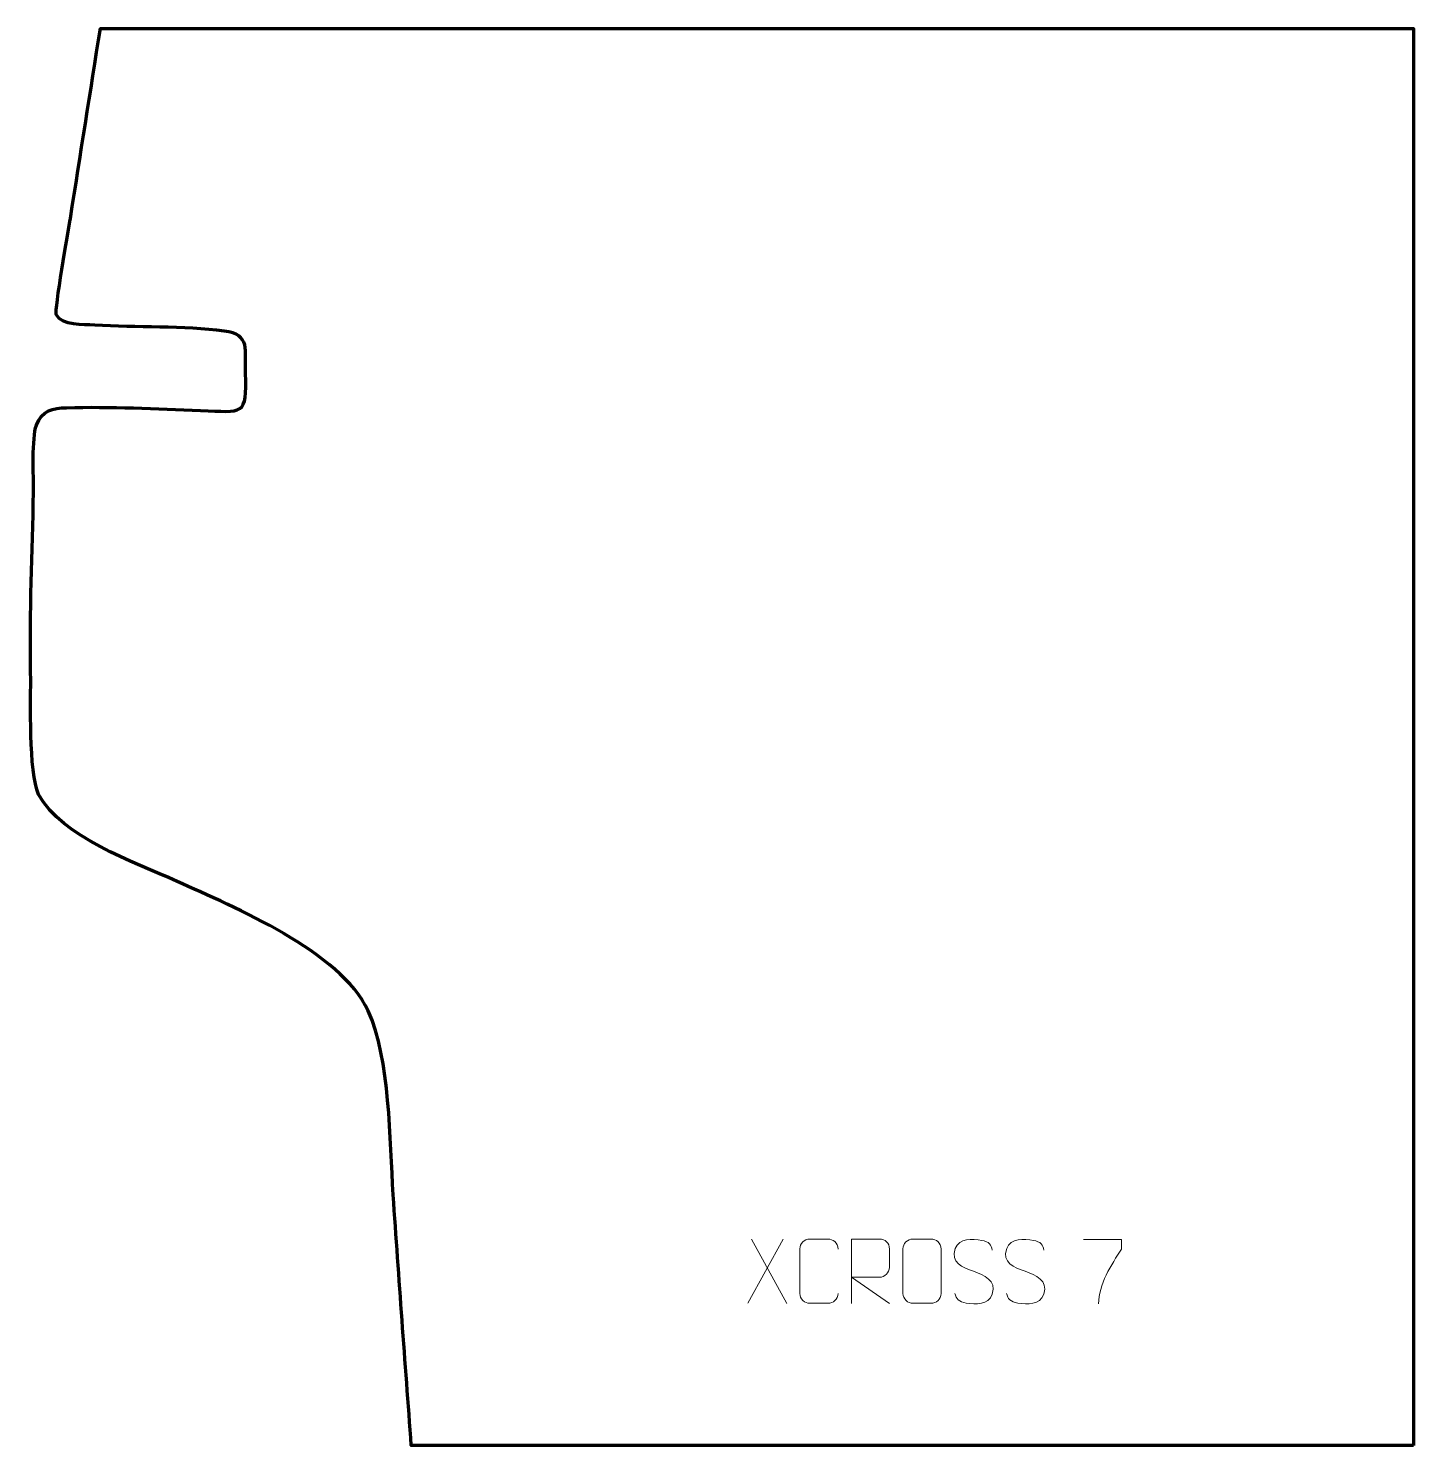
# Model space of a CAD drawing. Header units: millimetres. Extents: x 832 to 1369, y 179 to 729.
import ezdxf

# ---------------------------------------------------------------- set-up
doc = ezdxf.new("R2010")
doc.units = ezdxf.units.MM
doc.header["$MEASUREMENT"] = 0
doc.layers.add('layer 2', color=7, linetype='Continuous')
doc.layers.add('layer 3', color=7, linetype='Continuous')

msp = doc.modelspace()

# ---------------------------------------------------------------- linework, layer by layer
at = {"layer": 'layer 2', "color": 142, "lineweight": 9}
for points in [[(1124.5146, 259.3315), (1124.5146, 259.3315), (1110.774, 234.4357), (1110.774, 234.4357)], [(1112.2286, 259.3315), (1112.2286, 259.3315), (1125.9692, 234.378), (1125.9692, 234.378)]]:
    msp.add_open_spline(points, degree=3, dxfattribs=at)
for points, knots in [([(1145.7946, 238.1957), (1145.6548, 235.8723), (1143.9776, 234.3927), (1141.8299, 234.3819), (1141.8299, 234.3819), (1139.498, 234.3823), (1137.1661, 234.3823), (1134.8346, 234.3819), (1134.8346, 234.3819), (1132.9096, 234.2765), (1130.9375, 236.161), (1130.9487, 238.1783), (1130.9487, 238.1783), (1130.9491, 243.9484), (1130.9491, 249.7181), (1130.9487, 255.4874), (1130.9487, 255.4874), (1130.9529, 257.6255), (1132.6996, 259.3447), (1134.852, 259.3312), (1134.852, 259.3312), (1137.1777, 259.3312), (1139.5038, 259.3312), (1141.8299, 259.3312), (1141.8299, 259.3312), (1143.7765, 259.3667), (1145.7679, 257.8752), (1145.7946, 255.4376)], [0, 0, 0, 0, 0.125, 0.125, 0.125, 0.125, 0.25, 0.25, 0.25, 0.25, 0.375, 0.375, 0.375, 0.375, 0.5, 0.5, 0.5, 0.5, 0.625, 0.625, 0.625, 0.625, 0.75, 0.75, 0.75, 0.75, 1, 1, 1, 1]), ([(1151.0396, 234.378), (1151.0396, 234.378), (1151.0396, 259.3315), (1151.0396, 259.3315), (1151.0396, 259.3315), (1154.6344, 259.3315), (1158.2299, 259.3315), (1161.8251, 259.3315), (1161.8251, 259.3315), (1164.1504, 259.2938), (1165.7077, 257.8038), (1165.7036, 255.4374), (1165.7036, 255.4374), (1165.7032, 253.4019), (1165.7032, 250.3425), (1165.7036, 248.3065), (1165.7036, 248.3065), (1165.6971, 246.431), (1163.8848, 244.4892), (1161.8753, 244.4701), (1161.8753, 244.4701), (1161.8753, 244.4701), (1151.0396, 244.4701), (1151.0396, 244.4701), (1151.0396, 244.4701), (1151.0396, 244.4701), (1165.6943, 234.378), (1165.6943, 234.378)], [0, 0, 0, 0, 0.125, 0.125, 0.125, 0.125, 0.25, 0.25, 0.25, 0.25, 0.375, 0.375, 0.375, 0.375, 0.5, 0.5, 0.5, 0.5, 0.625, 0.625, 0.625, 0.625, 0.75, 0.75, 0.75, 0.75, 1, 1, 1, 1]), ([(1174.852, 259.3312), (1177.1777, 259.3312), (1179.5038, 259.3312), (1181.8299, 259.3312), (1181.8299, 259.3312), (1183.7765, 259.3668), (1185.7679, 257.8752), (1185.7946, 255.4376), (1185.7946, 255.4376), (1185.7942, 249.6907), (1185.7942, 243.9434), (1185.7946, 238.1957), (1185.7946, 238.1957), (1185.6548, 235.8723), (1183.9776, 234.3927), (1181.8299, 234.3819), (1181.8299, 234.3819), (1179.498, 234.3823), (1177.1661, 234.3823), (1174.8346, 234.3819), (1174.8346, 234.3819), (1172.9096, 234.2765), (1170.9375, 236.161), (1170.9487, 238.1783), (1170.9487, 238.1783), (1170.949, 243.9484), (1170.949, 249.7181), (1170.9487, 255.4874), (1170.9487, 255.4874), (1170.9529, 257.6255), (1172.6996, 259.3447), (1174.852, 259.3312)], [0, 0, 0, 0, 0.11111111, 0.11111111, 0.11111111, 0.11111111, 0.22222222, 0.22222222, 0.22222222, 0.22222222, 0.33333333, 0.33333333, 0.33333333, 0.33333333, 0.44444444, 0.44444444, 0.44444444, 0.44444444, 0.55555556, 0.55555556, 0.55555556, 0.55555556, 0.66666667, 0.66666667, 0.66666667, 0.66666667, 0.77777778, 0.77777778, 0.77777778, 0.77777778, 1, 1, 1, 1]), ([(1198.3716, 246.8548), (1194.1233, 248.3252), (1189.2152, 250.121), (1191.2203, 255.6413), (1191.2203, 255.6413), (1192.7238, 259.7812), (1197.9374, 259.3927), (1201.541, 258.7916), (1201.541, 258.7916), (1204.4016, 258.3144), (1205.2663, 257.1012), (1205.5769, 255.0171)], [0, 0, 0, 0, 0.25, 0.25, 0.25, 0.25, 0.5, 0.5, 0.5, 0.5, 1, 1, 1, 1]), ([(1218.3716, 246.8548), (1214.1233, 248.3252), (1209.2152, 250.121), (1211.2203, 255.6413), (1211.2203, 255.6413), (1212.7238, 259.7812), (1217.9374, 259.3927), (1221.541, 258.7916), (1221.541, 258.7916), (1224.4016, 258.3144), (1225.2663, 257.1012), (1225.5769, 255.0171)], [0, 0, 0, 0, 0.25, 0.25, 0.25, 0.25, 0.5, 0.5, 0.5, 0.5, 1, 1, 1, 1]), ([(1240.9581, 259.1601), (1240.9581, 259.1601), (1255.7742, 259.1601), (1255.7742, 259.1601), (1255.7742, 259.1601), (1255.7739, 257.9105), (1255.7739, 256.6609), (1255.7742, 255.4111), (1255.7742, 255.4111), (1251.7798, 249.414), (1246.8646, 241.5804), (1246.8646, 234.2016)], [0, 0, 0, 0, 0.25, 0.25, 0.25, 0.25, 0.5, 0.5, 0.5, 0.5, 1, 1, 1, 1]), ([(1198.3716, 246.8547), (1202.3902, 245.208), (1207.4197, 243.3197), (1205.5857, 237.9594), (1205.5857, 237.9594), (1204.1259, 233.693), (1199.2151, 233.9497), (1195.489, 234.5044), (1195.489, 234.5044), (1192.739, 234.9142), (1191.5181, 236.1277), (1191.1401, 238.2399)], [0, 0, 0, 0, 0.25, 0.25, 0.25, 0.25, 0.5, 0.5, 0.5, 0.5, 1, 1, 1, 1]), ([(1218.3716, 246.8547), (1222.3902, 245.208), (1227.4197, 243.3197), (1225.5857, 237.9594), (1225.5857, 237.9594), (1224.1259, 233.693), (1219.2151, 233.9497), (1215.489, 234.5044), (1215.489, 234.5044), (1212.739, 234.9142), (1211.5181, 236.1277), (1211.1401, 238.2399)], [0, 0, 0, 0, 0.25, 0.25, 0.25, 0.25, 0.5, 0.5, 0.5, 0.5, 1, 1, 1, 1])]:
    msp.add_open_spline(points, degree=3, knots=knots, dxfattribs=at)
at = {"layer": 'layer 3', "color": 242, "lineweight": 158}
msp.add_open_spline([(1369.0506, 179.1512), (1369.0506, 179.1512), (1369.0506, 729.1512), (1369.0506, 729.1512), (1369.0506, 729.1512), (1369.0506, 729.1512), (859.655, 729.1512), (859.655, 729.1512), (859.655, 729.1512), (855.7744, 704.5666), (851.8938, 679.982), (848.0133, 655.3974), (848.0133, 655.3974), (847.247, 650.663), (841.8245, 619.8572), (842.5024, 618.0465), (842.5024, 618.0465), (845.1816, 613.5433), (852.8213, 614.2592), (857.4364, 613.9689), (857.4364, 613.9689), (873.51, 613.0751), (892.0877, 613.6615), (907.6952, 611.6978), (907.6952, 611.6978), (918.1924, 610.3771), (915.5999, 604.1658), (915.9214, 595.2212), (915.9214, 595.2212), (916.4954, 578.7634), (915.2807, 580.2015), (898.4414, 580.869), (898.4414, 580.869), (881.6592, 581.4829), (863.1927, 582.4415), (846.5393, 581.9431), (846.5393, 581.9431), (841.1771, 581.7827), (837.0442, 581.0905), (834.8363, 575.1484), (834.8363, 575.1484), (833.0175, 570.2535), (833.7662, 555.3455), (833.6813, 549.2028), (833.6813, 549.2028), (833.3538, 525.5155), (832.1098, 502.8723), (832.59, 479.0288), (832.59, 479.0288), (832.7666, 468.0411), (831.7121, 440.8265), (835.6993, 431.8436), (835.6993, 431.8436), (844.8811, 415.1921), (872.419, 405.7831), (889.3724, 398.1377), (889.3724, 398.1377), (911.5881, 388.1311), (952.9772, 370.8227), (963.4892, 347.934), (963.4892, 347.934), (972.1645, 329.0445), (971.8012, 297.6765), (973.2449, 276.4838), (973.2449, 276.4838), (975.4558, 244.0302), (977.8517, 211.5904), (980.2626, 179.1512), (980.2626, 179.1512), (980.2626, 179.1512), (1369.0506, 179.1512), (1369.0506, 179.1512)], degree=3, knots=[0, 0, 0, 0, 0.05263158, 0.05263158, 0.05263158, 0.05263158, 0.10526316, 0.10526316, 0.10526316, 0.10526316, 0.15789474, 0.15789474, 0.15789474, 0.15789474, 0.21052632, 0.21052632, 0.21052632, 0.21052632, 0.26315789, 0.26315789, 0.26315789, 0.26315789, 0.31578947, 0.31578947, 0.31578947, 0.31578947, 0.36842105, 0.36842105, 0.36842105, 0.36842105, 0.42105263, 0.42105263, 0.42105263, 0.42105263, 0.47368421, 0.47368421, 0.47368421, 0.47368421, 0.52631579, 0.52631579, 0.52631579, 0.52631579, 0.57894737, 0.57894737, 0.57894737, 0.57894737, 0.63157895, 0.63157895, 0.63157895, 0.63157895, 0.68421053, 0.68421053, 0.68421053, 0.68421053, 0.73684211, 0.73684211, 0.73684211, 0.73684211, 0.78947368, 0.78947368, 0.78947368, 0.78947368, 0.84210526, 0.84210526, 0.84210526, 0.84210526, 0.89473684, 0.89473684, 0.89473684, 0.89473684, 1, 1, 1, 1], dxfattribs=at)

doc.saveas('drawing.dxf')
